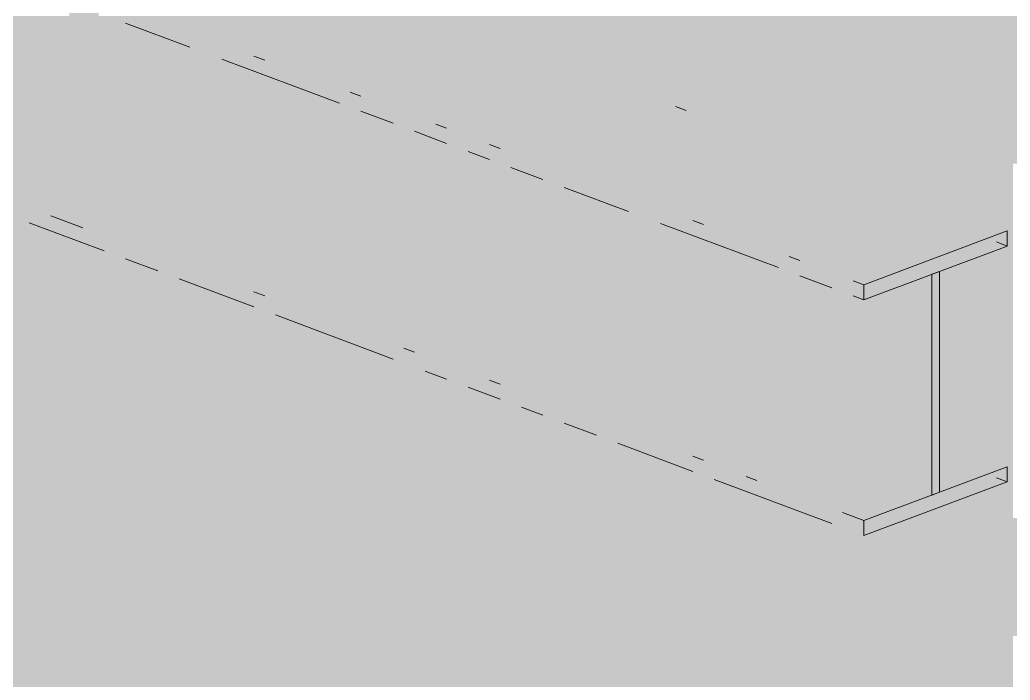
# Paper-space layout '03 3D Building and Roof' of a CAD drawing. Header units: millimetres. Extents: x 5 to 415, y 5 to 292.
# Drawn here: x 102.4 to 108.16, y 59.29 to 63.12 of the extents above; entities that cross this region are included whole.
import ezdxf

# ---------------------------------------------------------------- set-up
doc = ezdxf.new("R2010")
doc.units = ezdxf.units.MM
doc.layers.add('EXISTING', color=7, linetype='Continuous')
doc.layers.add('IMAGES', color=7, linetype='Continuous')

# ---------------------------------------------------------------- blocks, each defined once
blk = doc.blocks.new('SHEET_03')
at = {"layer": 'EXISTING', "color": 250, "lineweight": 9}
for p, q in [((103.3923, 62.9629), (103.0192, 63.1026)), ((103.7653, 62.9105), (103.8275, 62.8873)), ((104.2628, 62.6368), (103.5788, 62.893)), ((104.3249, 62.7009), (104.3871, 62.6776)), ((106.2774, 62.5938), (106.2152, 62.6171)), ((104.5737, 62.5203), (104.3871, 62.5902)), ((104.8224, 62.5146), (104.8845, 62.4913)), ((104.8845, 62.4039), (104.698, 62.4738)), ((105.1333, 62.3981), (105.1954, 62.3748)), ((105.1333, 62.3107), (105.0089, 62.3573)), ((105.4441, 62.1943), (105.2576, 62.2641)), ((105.9416, 62.0079), (105.5685, 62.1477)), ((102.584, 61.9837), (102.7705, 61.9139)), ((102.8949, 61.7799), (102.4596, 61.9429)), ((106.8121, 61.6818), (106.1281, 61.938)), ((106.3146, 61.9556), (106.3768, 61.9323)), ((108.1427, 61.895), (107.3095, 61.5829)), ((108.1427, 61.8076), (108.1427, 61.895)), ((107.3095, 61.4955), (108.1427, 61.8076)), ((108.1427, 61.8076), (108.0805, 61.8309)), ((103.2057, 61.6634), (103.0192, 61.7333)), ((106.8742, 61.7459), (106.9364, 61.7226)), ((107.1229, 61.5654), (106.9364, 61.6352)), ((107.7483, 61.6599), (107.7039, 61.6432)), ((107.7039, 61.6432), (107.7039, 60.3613)), ((107.7483, 60.3779), (107.7483, 61.6599)), ((103.7653, 61.4538), (103.3301, 61.6168)), ((107.2473, 61.6062), (107.3095, 61.5829)), ((107.3095, 61.5829), (107.3095, 61.4955)), ((103.7653, 61.5412), (103.8275, 61.5179)), ((107.3095, 61.4955), (107.2473, 61.5188)), ((104.5737, 61.151), (103.8897, 61.4072)), ((104.6358, 61.2151), (104.698, 61.1918)), ((104.8845, 61.0345), (104.7602, 61.0811)), ((105.1333, 61.0288), (105.1954, 61.0055)), ((105.1954, 60.9181), (105.0089, 60.9879)), ((105.4441, 60.8249), (105.3198, 60.8715)), ((105.755, 60.7084), (105.5685, 60.7783)), ((106.3146, 60.4988), (105.8794, 60.6618)), ((106.3146, 60.5862), (106.3768, 60.5629)), ((108.1427, 60.5257), (107.3095, 60.2135)), ((108.1427, 60.4383), (108.1427, 60.5257)), ((107.1229, 60.196), (106.439, 60.4522)), ((106.6255, 60.4697), (106.6877, 60.4465)), ((107.3095, 60.1261), (108.1427, 60.4383)), ((108.1427, 60.4383), (108.0805, 60.4616)), ((107.7039, 60.3613), (107.7483, 60.3779)), ((107.1851, 60.2601), (107.3095, 60.2135)), ((107.3095, 60.2135), (107.3095, 60.1261))]:
    blk.add_line(p, q, dxfattribs=at)
at = {"layer": 'IMAGES', "color": 7}
for points in [[(102.6923, 62.9714), (102.8637, 62.9714), (102.6923, 63.3143), (102.8637, 63.3143)], [(102.1782, 62.9714), (102.521, 62.9714), (102.1782, 63.1429), (102.521, 63.1429)], [(102.521, 62.9714), (102.6923, 62.9714), (102.521, 63.1429), (102.6923, 63.1429)], [(102.8637, 62.9714), (103.2064, 62.9714), (102.8637, 63.1429), (103.2064, 63.1429)], [(103.2064, 62.9714), (103.3778, 62.9714), (103.2064, 63.1429), (103.3778, 63.1429)], [(103.3778, 62.9714), (103.5491, 62.9714), (103.3778, 63.1429), (103.5491, 63.1429)], [(103.5491, 62.9714), (103.8919, 62.9714), (103.5491, 63.1429), (103.8919, 63.1429)], [(103.8919, 62.9714), (104.0632, 62.9714), (103.8919, 63.1429), (104.0632, 63.1429)], [(104.0632, 62.9714), (104.2346, 62.9714), (104.0632, 63.1429), (104.2346, 63.1429)], [(104.2346, 62.9714), (104.5773, 62.9714), (104.2346, 63.1429), (104.5773, 63.1429)], [(104.5773, 62.9714), (104.7487, 62.9714), (104.5773, 63.1429), (104.7487, 63.1429)], [(104.7487, 62.9714), (104.92, 62.9714), (104.7487, 63.1429), (104.92, 63.1429)], [(104.92, 62.9714), (105.0914, 62.9714), (104.92, 63.1429), (105.0914, 63.1429)], [(105.0914, 62.9714), (105.4341, 62.9714), (105.0914, 63.1429), (105.4341, 63.1429)], [(105.4341, 62.9714), (105.6055, 62.9714), (105.4341, 63.1429), (105.6055, 63.1429)], [(105.6055, 62.9714), (105.9482, 62.9714), (105.6055, 63.1429), (105.9482, 63.1429)], [(105.9482, 62.9714), (117.2582, 62.9714), (105.9482, 63.1429), (117.2582, 63.1429)], [(101.8355, 62.8), (102.521, 62.8), (101.8355, 62.9714), (102.521, 62.9714)], [(102.521, 62.8), (102.6923, 62.8), (102.521, 62.9714), (102.6923, 62.9714)], [(102.6923, 62.8), (102.8637, 62.8), (102.6923, 62.9714), (102.8637, 62.9714)], [(102.8637, 62.8), (103.035, 62.8), (102.8637, 62.9714), (103.035, 62.9714)], [(103.035, 62.8), (103.2064, 62.8), (103.035, 62.9714), (103.2064, 62.9714)], [(103.2064, 62.8), (103.3778, 62.8), (103.2064, 62.9714), (103.3778, 62.9714)], [(103.3778, 62.8), (103.5491, 62.8), (103.3778, 62.9714), (103.5491, 62.9714)], [(103.5491, 62.8), (103.7205, 62.8), (103.5491, 62.9714), (103.7205, 62.9714)], [(103.7205, 62.6286), (103.8919, 62.6286), (103.7205, 62.9714), (103.8919, 62.9714)], [(103.8919, 62.8), (104.0632, 62.8), (103.8919, 62.9714), (104.0632, 62.9714)], [(104.0632, 62.8), (104.5773, 62.8), (104.0632, 62.9714), (104.5773, 62.9714)], [(104.5773, 62.8), (104.7487, 62.8), (104.5773, 62.9714), (104.7487, 62.9714)], [(104.7487, 62.8), (105.0914, 62.8), (104.7487, 62.9714), (105.0914, 62.9714)], [(105.0914, 62.6286), (105.2628, 62.6286), (105.0914, 62.9714), (105.2628, 62.9714)], [(105.2628, 62.8), (105.4341, 62.8), (105.2628, 62.9714), (105.4341, 62.9714)], [(105.4341, 62.8), (105.6055, 62.8), (105.4341, 62.9714), (105.6055, 62.9714)], [(105.6055, 62.8), (105.7769, 62.8), (105.6055, 62.9714), (105.7769, 62.9714)], [(105.7769, 62.8), (105.9482, 62.8), (105.7769, 62.9714), (105.9482, 62.9714)], [(105.9482, 62.8), (106.2909, 62.8), (105.9482, 62.9714), (106.2909, 62.9714)], [(106.2909, 62.8), (106.4623, 62.8), (106.2909, 62.9714), (106.4623, 62.9714)], [(106.4623, 62.8), (116.9155, 62.8), (106.4623, 62.9714), (116.9155, 62.9714)], [(101.8355, 62.6286), (102.8637, 62.6286), (101.8355, 62.8), (102.8637, 62.8)], [(102.8637, 62.6286), (103.2064, 62.6286), (102.8637, 62.8), (103.2064, 62.8)], [(103.2064, 62.6286), (103.5491, 62.6286), (103.2064, 62.8), (103.5491, 62.8)], [(103.5491, 62.6286), (103.7205, 62.6286), (103.5491, 62.8), (103.7205, 62.8)], [(103.8919, 62.6286), (104.0632, 62.6286), (103.8919, 62.8), (104.0632, 62.8)], [(104.0632, 62.6286), (104.5773, 62.6286), (104.0632, 62.8), (104.5773, 62.8)], [(104.5773, 62.6286), (104.7487, 62.6286), (104.5773, 62.8), (104.7487, 62.8)], [(104.7487, 62.6286), (104.92, 62.6286), (104.7487, 62.8), (104.92, 62.8)], [(104.92, 62.6286), (105.0914, 62.6286), (104.92, 62.8), (105.0914, 62.8)], [(105.2628, 62.6286), (105.4341, 62.6286), (105.2628, 62.8), (105.4341, 62.8)], [(105.4341, 62.6286), (105.6055, 62.6286), (105.4341, 62.8), (105.6055, 62.8)], [(105.6055, 62.6286), (105.7769, 62.6286), (105.6055, 62.8), (105.7769, 62.8)], [(105.7769, 62.6286), (105.9482, 62.6286), (105.7769, 62.8), (105.9482, 62.8)], [(105.9482, 62.6286), (106.1196, 62.6286), (105.9482, 62.8), (106.1196, 62.8)], [(106.1196, 62.6286), (106.2909, 62.6286), (106.1196, 62.8), (106.2909, 62.8)], [(106.2909, 62.4571), (106.4623, 62.4571), (106.2909, 62.8), (106.4623, 62.8)], [(106.4623, 62.6286), (116.23, 62.6286), (106.4623, 62.8), (116.23, 62.8)], [(102.0069, 62.4571), (103.5491, 62.4571), (102.0069, 62.6286), (103.5491, 62.6286)], [(103.5491, 62.4571), (103.7205, 62.4571), (103.5491, 62.6286), (103.7205, 62.6286)], [(103.7205, 62.4571), (103.8919, 62.4571), (103.7205, 62.6286), (103.8919, 62.6286)], [(103.8919, 62.4571), (104.0632, 62.4571), (103.8919, 62.6286), (104.0632, 62.6286)], [(104.0632, 62.4571), (104.2346, 62.4571), (104.0632, 62.6286), (104.2346, 62.6286)], [(104.2346, 62.4571), (104.406, 62.4571), (104.2346, 62.6286), (104.406, 62.6286)], [(104.406, 62.4571), (104.5773, 62.4571), (104.406, 62.6286), (104.5773, 62.6286)], [(104.5773, 62.4571), (104.92, 62.4571), (104.5773, 62.6286), (104.92, 62.6286)], [(104.92, 62.4571), (105.0914, 62.4571), (104.92, 62.6286), (105.0914, 62.6286)], [(105.0914, 62.4571), (105.2628, 62.4571), (105.0914, 62.6286), (105.2628, 62.6286)], [(105.2628, 62.4571), (105.6055, 62.4571), (105.2628, 62.6286), (105.6055, 62.6286)], [(105.6055, 62.4571), (105.7769, 62.4571), (105.6055, 62.6286), (105.7769, 62.6286)], [(105.7769, 62.4571), (106.1196, 62.4571), (105.7769, 62.6286), (106.1196, 62.6286)], [(106.1196, 62.4571), (106.2909, 62.4571), (106.1196, 62.6286), (106.2909, 62.6286)], [(106.4623, 62.4571), (106.6337, 62.4571), (106.4623, 62.6286), (106.6337, 62.6286)], [(106.6337, 62.4571), (106.9764, 62.4571), (106.6337, 62.6286), (106.9764, 62.6286)], [(106.9764, 62.2857), (107.1478, 62.2857), (106.9764, 62.6286), (107.1478, 62.6286)], [(107.1478, 62.4571), (107.3191, 62.4571), (107.1478, 62.6286), (107.3191, 62.6286)], [(107.3191, 62.4571), (115.7159, 62.4571), (107.3191, 62.6286), (115.7159, 62.6286)], [(102.3496, 62.2857), (102.6923, 62.2857), (102.3496, 62.4571), (102.6923, 62.4571)], [(102.6923, 62.2857), (104.0632, 62.2857), (102.6923, 62.4571), (104.0632, 62.4571)], [(104.0632, 62.2857), (104.406, 62.2857), (104.0632, 62.4571), (104.406, 62.4571)], [(104.406, 62.2857), (104.5773, 62.2857), (104.406, 62.4571), (104.5773, 62.4571)], [(104.5773, 62.2857), (104.7487, 62.2857), (104.5773, 62.4571), (104.7487, 62.4571)], [(104.7487, 62.2857), (105.0914, 62.2857), (104.7487, 62.4571), (105.0914, 62.4571)], [(105.0914, 62.2857), (105.2628, 62.2857), (105.0914, 62.4571), (105.2628, 62.4571)], [(105.2628, 62.2857), (105.4341, 62.2857), (105.2628, 62.4571), (105.4341, 62.4571)], [(105.4341, 62.2857), (105.6055, 62.2857), (105.4341, 62.4571), (105.6055, 62.4571)], [(105.6055, 62.2857), (105.7769, 62.2857), (105.6055, 62.4571), (105.7769, 62.4571)], [(105.7769, 62.2857), (105.9482, 62.2857), (105.7769, 62.4571), (105.9482, 62.4571)], [(105.9482, 62.2857), (106.2909, 62.2857), (105.9482, 62.4571), (106.2909, 62.4571)], [(106.2909, 62.1143), (106.4623, 62.1143), (106.2909, 62.4571), (106.4623, 62.4571)], [(106.4623, 62.2857), (106.6337, 62.2857), (106.4623, 62.4571), (106.6337, 62.4571)], [(106.6337, 62.2857), (106.805, 62.2857), (106.6337, 62.4571), (106.805, 62.4571)], [(106.805, 62.2857), (106.9764, 62.2857), (106.805, 62.4571), (106.9764, 62.4571)], [(107.1478, 62.2857), (107.3191, 62.2857), (107.1478, 62.4571), (107.3191, 62.4571)], [(107.3191, 62.2857), (107.6619, 62.2857), (107.3191, 62.4571), (107.6619, 62.4571)], [(107.6619, 62.2857), (115.7159, 62.2857), (107.6619, 62.4571), (115.7159, 62.4571)], [(102.3496, 62.1143), (102.6923, 62.1143), (102.3496, 62.2857), (102.6923, 62.2857)], [(102.6923, 62.1143), (102.8637, 62.1143), (102.6923, 62.2857), (102.8637, 62.2857)], [(102.8637, 62.1143), (104.406, 62.1143), (102.8637, 62.2857), (104.406, 62.2857)], [(104.406, 62.1143), (104.5773, 62.1143), (104.406, 62.2857), (104.5773, 62.2857)], [(104.5773, 62.1143), (104.92, 62.1143), (104.5773, 62.2857), (104.92, 62.2857)], [(104.92, 62.1143), (105.0914, 62.1143), (104.92, 62.2857), (105.0914, 62.2857)], [(105.0914, 62.1143), (105.2628, 62.1143), (105.0914, 62.2857), (105.2628, 62.2857)], [(105.2628, 62.1143), (105.6055, 62.1143), (105.2628, 62.2857), (105.6055, 62.2857)], [(105.6055, 62.1143), (105.9482, 62.1143), (105.6055, 62.2857), (105.9482, 62.2857)], [(105.9482, 62.1143), (106.1196, 62.1143), (105.9482, 62.2857), (106.1196, 62.2857)], [(106.1196, 62.1143), (106.2909, 62.1143), (106.1196, 62.2857), (106.2909, 62.2857)], [(106.4623, 62.1143), (106.805, 62.1143), (106.4623, 62.2857), (106.805, 62.2857)], [(106.805, 62.1143), (106.9764, 62.1143), (106.805, 62.2857), (106.9764, 62.2857)], [(106.9764, 62.1143), (107.1478, 62.1143), (106.9764, 62.2857), (107.1478, 62.2857)], [(107.1478, 62.1143), (107.3191, 62.1143), (107.1478, 62.2857), (107.3191, 62.2857)], [(107.3191, 62.1143), (107.6619, 62.1143), (107.3191, 62.2857), (107.6619, 62.2857)], [(107.6619, 62.1143), (108.0046, 62.1143), (107.6619, 62.2857), (108.0046, 62.2857)], [(108.0046, 62.1143), (108.1759, 62.1143), (108.0046, 62.2857), (108.1759, 62.2857)], [(102.3496, 61.9429), (102.6923, 61.9429), (102.3496, 62.1143), (102.6923, 62.1143)], [(102.6923, 61.9429), (102.8637, 61.9429), (102.6923, 62.1143), (102.8637, 62.1143)], [(102.8637, 61.9429), (103.035, 61.9429), (102.8637, 62.1143), (103.035, 62.1143)], [(103.035, 61.9429), (103.2064, 61.9429), (103.035, 62.1143), (103.2064, 62.1143)], [(103.2064, 61.9429), (103.3778, 61.9429), (103.2064, 62.1143), (103.3778, 62.1143)], [(103.3778, 61.9429), (103.5491, 61.9429), (103.3778, 62.1143), (103.5491, 62.1143)], [(103.5491, 61.9429), (104.92, 61.9429), (103.5491, 62.1143), (104.92, 62.1143)], [(104.92, 61.9429), (105.2628, 61.9429), (104.92, 62.1143), (105.2628, 62.1143)], [(105.2628, 61.9429), (105.4341, 61.9429), (105.2628, 62.1143), (105.4341, 62.1143)], [(105.4341, 61.9429), (105.6055, 61.9429), (105.4341, 62.1143), (105.6055, 62.1143)], [(105.6055, 61.9429), (105.7769, 61.9429), (105.6055, 62.1143), (105.7769, 62.1143)], [(105.7769, 61.9429), (105.9482, 61.9429), (105.7769, 62.1143), (105.9482, 62.1143)], [(105.9482, 61.9429), (106.2909, 61.9429), (105.9482, 62.1143), (106.2909, 62.1143)], [(106.2909, 61.9429), (106.4623, 61.9429), (106.2909, 62.1143), (106.4623, 62.1143)], [(106.4623, 61.9429), (106.6337, 61.9429), (106.4623, 62.1143), (106.6337, 62.1143)], [(106.6337, 61.9429), (106.9764, 61.9429), (106.6337, 62.1143), (106.9764, 62.1143)], [(106.9764, 61.9429), (107.3191, 61.9429), (106.9764, 62.1143), (107.3191, 62.1143)], [(107.3191, 61.9429), (107.6619, 61.9429), (107.3191, 62.1143), (107.6619, 62.1143)], [(107.6619, 61.9429), (108.1759, 61.9429), (107.6619, 62.1143), (108.1759, 62.1143)], [(102.3496, 61.7714), (102.521, 61.7714), (102.3496, 61.9429), (102.521, 61.9429)], [(102.521, 61.7714), (102.8637, 61.7714), (102.521, 61.9429), (102.8637, 61.9429)], [(102.8637, 61.7714), (103.035, 61.7714), (102.8637, 61.9429), (103.035, 61.9429)], [(103.035, 61.7714), (103.2064, 61.7714), (103.035, 61.9429), (103.2064, 61.9429)], [(103.2064, 61.7714), (103.3778, 61.7714), (103.2064, 61.9429), (103.3778, 61.9429)], [(103.3778, 61.7714), (103.7205, 61.7714), (103.3778, 61.9429), (103.7205, 61.9429)], [(103.7205, 61.7714), (104.0632, 61.7714), (103.7205, 61.9429), (104.0632, 61.9429)], [(104.0632, 61.7714), (104.2346, 61.7714), (104.0632, 61.9429), (104.2346, 61.9429)], [(104.2346, 61.7714), (104.406, 61.7714), (104.2346, 61.9429), (104.406, 61.9429)], [(104.406, 61.7714), (105.2628, 61.7714), (104.406, 61.9429), (105.2628, 61.9429)], [(105.2628, 61.7714), (105.4341, 61.7714), (105.2628, 61.9429), (105.4341, 61.9429)], [(105.4341, 61.7714), (105.7769, 61.7714), (105.4341, 61.9429), (105.7769, 61.9429)], [(105.7769, 61.7714), (105.9482, 61.7714), (105.7769, 61.9429), (105.9482, 61.9429)], [(105.9482, 61.7714), (106.1196, 61.7714), (105.9482, 61.9429), (106.1196, 61.9429)], [(106.1196, 61.7714), (106.2909, 61.7714), (106.1196, 61.9429), (106.2909, 61.9429)], [(106.2909, 61.7714), (106.4623, 61.7714), (106.2909, 61.9429), (106.4623, 61.9429)], [(106.4623, 61.7714), (106.6337, 61.7714), (106.4623, 61.9429), (106.6337, 61.9429)], [(106.6337, 61.7714), (106.805, 61.7714), (106.6337, 61.9429), (106.805, 61.9429)], [(106.805, 61.7714), (107.3191, 61.7714), (106.805, 61.9429), (107.3191, 61.9429)], [(107.3191, 61.7714), (107.4905, 61.7714), (107.3191, 61.9429), (107.4905, 61.9429)], [(107.4905, 61.7714), (107.6619, 61.7714), (107.4905, 61.9429), (107.6619, 61.9429)], [(107.6619, 61.7714), (107.8332, 61.7714), (107.6619, 61.9429), (107.8332, 61.9429)], [(107.8332, 61.7714), (108.0046, 61.7714), (107.8332, 61.9429), (108.0046, 61.9429)], [(108.0046, 61.7714), (108.1759, 61.7714), (108.0046, 61.9429), (108.1759, 61.9429)], [(102.1782, 61.6), (102.6923, 61.6), (102.1782, 61.7714), (102.6923, 61.7714)], [(102.6923, 61.6), (102.8637, 61.6), (102.6923, 61.7714), (102.8637, 61.7714)], [(102.8637, 61.6), (103.035, 61.6), (102.8637, 61.7714), (103.035, 61.7714)], [(103.035, 61.6), (103.2064, 61.6), (103.035, 61.7714), (103.2064, 61.7714)], [(103.2064, 61.6), (103.3778, 61.6), (103.2064, 61.7714), (103.3778, 61.7714)], [(103.3778, 61.6), (103.5491, 61.6), (103.3778, 61.7714), (103.5491, 61.7714)], [(103.5491, 61.6), (103.7205, 61.6), (103.5491, 61.7714), (103.7205, 61.7714)], [(103.7205, 61.6), (103.8919, 61.6), (103.7205, 61.7714), (103.8919, 61.7714)], [(103.8919, 61.6), (104.0632, 61.6), (103.8919, 61.7714), (104.0632, 61.7714)], [(104.0632, 61.6), (104.2346, 61.6), (104.0632, 61.7714), (104.2346, 61.7714)], [(104.2346, 61.6), (104.406, 61.6), (104.2346, 61.7714), (104.406, 61.7714)], [(104.406, 61.6), (104.5773, 61.6), (104.406, 61.7714), (104.5773, 61.7714)], [(104.5773, 61.6), (105.7769, 61.6), (104.5773, 61.7714), (105.7769, 61.7714)], [(105.7769, 61.6), (105.9482, 61.6), (105.7769, 61.7714), (105.9482, 61.7714)], [(105.9482, 61.6), (106.2909, 61.6), (105.9482, 61.7714), (106.2909, 61.7714)], [(106.2909, 61.6), (106.4623, 61.6), (106.2909, 61.7714), (106.4623, 61.7714)], [(106.4623, 61.6), (106.805, 61.6), (106.4623, 61.7714), (106.805, 61.7714)], [(106.805, 61.6), (106.9764, 61.6), (106.805, 61.7714), (106.9764, 61.7714)], [(106.9764, 61.6), (107.1478, 61.6), (106.9764, 61.7714), (107.1478, 61.7714)], [(107.1478, 61.6), (107.3191, 61.6), (107.1478, 61.7714), (107.3191, 61.7714)], [(107.3191, 61.6), (107.4905, 61.6), (107.3191, 61.7714), (107.4905, 61.7714)], [(107.4905, 61.6), (107.6619, 61.6), (107.4905, 61.7714), (107.6619, 61.7714)], [(107.6619, 61.6), (107.8332, 61.6), (107.6619, 61.7714), (107.8332, 61.7714)], [(107.8332, 61.6), (108.0046, 61.6), (107.8332, 61.7714), (108.0046, 61.7714)], [(108.0046, 61.6), (108.1759, 61.6), (108.0046, 61.7714), (108.1759, 61.7714)], [(100.8073, 61.4286), (102.6923, 61.4286), (100.8073, 61.6), (102.6923, 61.6)], [(102.6923, 61.4286), (102.8637, 61.4286), (102.6923, 61.6), (102.8637, 61.6)], [(102.8637, 61.4286), (103.035, 61.4286), (102.8637, 61.6), (103.035, 61.6)], [(103.035, 61.4286), (103.2064, 61.4286), (103.035, 61.6), (103.2064, 61.6)], [(103.2064, 61.4286), (103.5491, 61.4286), (103.2064, 61.6), (103.5491, 61.6)], [(103.5491, 61.4286), (103.7205, 61.4286), (103.5491, 61.6), (103.7205, 61.6)], [(103.7205, 61.4286), (103.8919, 61.4286), (103.7205, 61.6), (103.8919, 61.6)], [(103.8919, 61.4286), (104.0632, 61.4286), (103.8919, 61.6), (104.0632, 61.6)], [(104.0632, 61.4286), (104.406, 61.4286), (104.0632, 61.6), (104.406, 61.6)], [(104.406, 61.4286), (104.5773, 61.4286), (104.406, 61.6), (104.5773, 61.6)], [(104.5773, 61.4286), (104.92, 61.4286), (104.5773, 61.6), (104.92, 61.6)], [(104.92, 61.4286), (106.2909, 61.4286), (104.92, 61.6), (106.2909, 61.6)], [(106.2909, 61.4286), (106.6337, 61.4286), (106.2909, 61.6), (106.6337, 61.6)], [(106.6337, 61.4286), (106.9764, 61.4286), (106.6337, 61.6), (106.9764, 61.6)], [(106.9764, 61.4286), (107.1478, 61.4286), (106.9764, 61.6), (107.1478, 61.6)], [(107.1478, 61.4286), (107.8332, 61.4286), (107.1478, 61.6), (107.8332, 61.6)], [(107.8332, 61.4286), (108.0046, 61.4286), (107.8332, 61.6), (108.0046, 61.6)], [(108.0046, 61.4286), (108.1759, 61.4286), (108.0046, 61.6), (108.1759, 61.6)], [(100.4646, 61.2571), (102.8637, 61.2571), (100.4646, 61.4286), (102.8637, 61.4286)], [(102.8637, 61.2571), (103.2064, 61.2571), (102.8637, 61.4286), (103.2064, 61.4286)], [(103.2064, 61.2571), (103.5491, 61.2571), (103.2064, 61.4286), (103.5491, 61.4286)], [(103.5491, 61.2571), (103.8919, 61.2571), (103.5491, 61.4286), (103.8919, 61.4286)], [(103.8919, 61.2571), (104.0632, 61.2571), (103.8919, 61.4286), (104.0632, 61.4286)], [(104.0632, 61.0857), (104.2346, 61.0857), (104.0632, 61.4286), (104.2346, 61.4286)], [(104.2346, 61.2571), (104.406, 61.2571), (104.2346, 61.4286), (104.406, 61.4286)], [(104.406, 61.2571), (104.5773, 61.2571), (104.406, 61.4286), (104.5773, 61.4286)], [(104.5773, 61.2571), (104.92, 61.2571), (104.5773, 61.4286), (104.92, 61.4286)], [(104.92, 61.2571), (105.2628, 61.2571), (104.92, 61.4286), (105.2628, 61.4286)], [(105.2628, 61.2571), (106.6337, 61.2571), (105.2628, 61.4286), (106.6337, 61.4286)], [(106.6337, 61.2571), (106.9764, 61.2571), (106.6337, 61.4286), (106.9764, 61.4286)], [(106.9764, 61.2571), (107.1478, 61.2571), (106.9764, 61.4286), (107.1478, 61.4286)], [(107.1478, 61.2571), (107.3191, 61.2571), (107.1478, 61.4286), (107.3191, 61.4286)], [(107.3191, 61.2571), (107.4905, 61.2571), (107.3191, 61.4286), (107.4905, 61.4286)], [(107.4905, 61.2571), (107.6619, 61.2571), (107.4905, 61.4286), (107.6619, 61.4286)], [(107.6619, 61.2571), (107.8332, 61.2571), (107.6619, 61.4286), (107.8332, 61.4286)], [(107.8332, 61.2571), (108.0046, 61.2571), (107.8332, 61.4286), (108.0046, 61.4286)], [(108.0046, 61.2571), (108.1759, 61.2571), (108.0046, 61.4286), (108.1759, 61.4286)], [(99.9505, 61.0857), (103.5491, 61.0857), (99.9505, 61.2571), (103.5491, 61.2571)], [(103.5491, 61.0857), (103.8919, 61.0857), (103.5491, 61.2571), (103.8919, 61.2571)], [(103.8919, 61.0857), (104.0632, 61.0857), (103.8919, 61.2571), (104.0632, 61.2571)], [(104.2346, 61.0857), (104.406, 61.0857), (104.2346, 61.2571), (104.406, 61.2571)], [(104.406, 61.0857), (104.5773, 61.0857), (104.406, 61.2571), (104.5773, 61.2571)], [(104.5773, 61.0857), (104.7487, 61.0857), (104.5773, 61.2571), (104.7487, 61.2571)], [(104.7487, 61.0857), (104.92, 61.0857), (104.7487, 61.2571), (104.92, 61.2571)], [(104.92, 61.0857), (105.0914, 61.0857), (104.92, 61.2571), (105.0914, 61.2571)], [(105.0914, 61.0857), (105.2628, 61.0857), (105.0914, 61.2571), (105.2628, 61.2571)], [(105.2628, 61.0857), (105.4341, 61.0857), (105.2628, 61.2571), (105.4341, 61.2571)], [(105.4341, 61.0857), (105.6055, 61.0857), (105.4341, 61.2571), (105.6055, 61.2571)], [(105.6055, 60.9143), (105.7769, 60.9143), (105.6055, 61.2571), (105.7769, 61.2571)], [(105.7769, 61.0857), (107.1478, 61.0857), (105.7769, 61.2571), (107.1478, 61.2571)], [(107.1478, 61.0857), (107.6619, 61.0857), (107.1478, 61.2571), (107.6619, 61.2571)], [(107.6619, 60.7429), (108.0046, 60.7429), (107.6619, 61.2571), (108.0046, 61.2571)], [(108.0046, 60.7429), (108.1759, 60.7429), (108.0046, 61.2571), (108.1759, 61.2571)], [(99.4364, 60.9143), (104.0632, 60.9143), (99.4364, 61.0857), (104.0632, 61.0857)], [(104.0632, 60.9143), (104.406, 60.9143), (104.0632, 61.0857), (104.406, 61.0857)], [(104.406, 60.9143), (104.5773, 60.9143), (104.406, 61.0857), (104.5773, 61.0857)], [(104.5773, 60.9143), (104.7487, 60.9143), (104.5773, 61.0857), (104.7487, 61.0857)], [(104.7487, 60.9143), (105.0914, 60.9143), (104.7487, 61.0857), (105.0914, 61.0857)], [(105.0914, 60.9143), (105.2628, 60.9143), (105.0914, 61.0857), (105.2628, 61.0857)], [(105.2628, 60.9143), (105.4341, 60.9143), (105.2628, 61.0857), (105.4341, 61.0857)], [(105.4341, 60.9143), (105.6055, 60.9143), (105.4341, 61.0857), (105.6055, 61.0857)], [(105.7769, 60.7429), (105.9482, 60.7429), (105.7769, 61.0857), (105.9482, 61.0857)], [(105.9482, 60.9143), (106.1196, 60.9143), (105.9482, 61.0857), (106.1196, 61.0857)], [(106.1196, 60.9143), (106.2909, 60.9143), (106.1196, 61.0857), (106.2909, 61.0857)], [(106.2909, 60.9143), (107.4905, 60.9143), (106.2909, 61.0857), (107.4905, 61.0857)], [(107.4905, 60.4), (107.6619, 60.4), (107.4905, 61.0857), (107.6619, 61.0857)], [(99.0937, 60.7429), (104.406, 60.7429), (99.0937, 60.9143), (104.406, 60.9143)], [(104.406, 60.7429), (104.5773, 60.7429), (104.406, 60.9143), (104.5773, 60.9143)], [(104.5773, 60.7429), (104.92, 60.7429), (104.5773, 60.9143), (104.92, 60.9143)], [(104.92, 60.7429), (105.0914, 60.7429), (104.92, 60.9143), (105.0914, 60.9143)], [(105.0914, 60.7429), (105.2628, 60.7429), (105.0914, 60.9143), (105.2628, 60.9143)], [(105.2628, 60.7429), (105.6055, 60.7429), (105.2628, 60.9143), (105.6055, 60.9143)], [(105.6055, 60.7429), (105.7769, 60.7429), (105.6055, 60.9143), (105.7769, 60.9143)], [(105.9482, 60.7429), (106.2909, 60.7429), (105.9482, 60.9143), (106.2909, 60.9143)], [(106.2909, 60.7429), (106.4623, 60.7429), (106.2909, 60.9143), (106.4623, 60.9143)], [(106.4623, 60.7429), (106.6337, 60.7429), (106.4623, 60.9143), (106.6337, 60.9143)], [(106.6337, 60.7429), (106.805, 60.7429), (106.6337, 60.9143), (106.805, 60.9143)], [(106.805, 60.7429), (106.9764, 60.7429), (106.805, 60.9143), (106.9764, 60.9143)], [(106.9764, 60.7429), (107.4905, 60.7429), (106.9764, 60.9143), (107.4905, 60.9143)], [(98.5796, 60.5714), (104.92, 60.5714), (98.5796, 60.7429), (104.92, 60.7429)], [(104.92, 60.5714), (105.2628, 60.5714), (104.92, 60.7429), (105.2628, 60.7429)], [(105.2628, 60.5714), (105.4341, 60.5714), (105.2628, 60.7429), (105.4341, 60.7429)], [(105.4341, 60.5714), (106.1196, 60.5714), (105.4341, 60.7429), (106.1196, 60.7429)], [(106.1196, 60.5714), (106.2909, 60.5714), (106.1196, 60.7429), (106.2909, 60.7429)], [(106.2909, 60.5714), (106.4623, 60.5714), (106.2909, 60.7429), (106.4623, 60.7429)], [(106.4623, 60.5714), (106.6337, 60.5714), (106.4623, 60.7429), (106.6337, 60.7429)], [(106.6337, 60.5714), (106.805, 60.5714), (106.6337, 60.7429), (106.805, 60.7429)], [(106.805, 60.5714), (106.9764, 60.5714), (106.805, 60.7429), (106.9764, 60.7429)], [(106.9764, 60.5714), (107.1478, 60.5714), (106.9764, 60.7429), (107.1478, 60.7429)], [(107.1478, 60.5714), (107.4905, 60.5714), (107.1478, 60.7429), (107.4905, 60.7429)], [(107.6619, 60.5714), (107.8332, 60.5714), (107.6619, 60.7429), (107.8332, 60.7429)], [(107.8332, 60.5714), (108.0046, 60.5714), (107.8332, 60.7429), (108.0046, 60.7429)], [(108.0046, 60.5714), (108.1759, 60.5714), (108.0046, 60.7429), (108.1759, 60.7429)], [(98.4082, 60.4), (105.2628, 60.4), (98.4082, 60.5714), (105.2628, 60.5714)], [(105.2628, 60.4), (105.4341, 60.4), (105.2628, 60.5714), (105.4341, 60.5714)], [(105.4341, 60.4), (105.7769, 60.4), (105.4341, 60.5714), (105.7769, 60.5714)], [(105.7769, 60.4), (106.1196, 60.4), (105.7769, 60.5714), (106.1196, 60.5714)], [(106.1196, 60.4), (106.4623, 60.4), (106.1196, 60.5714), (106.4623, 60.5714)], [(106.4623, 60.2286), (106.6337, 60.2286), (106.4623, 60.5714), (106.6337, 60.5714)], [(106.6337, 60.4), (106.805, 60.4), (106.6337, 60.5714), (106.805, 60.5714)], [(106.805, 60.4), (107.1478, 60.4), (106.805, 60.5714), (107.1478, 60.5714)], [(107.1478, 60.4), (107.3191, 60.4), (107.1478, 60.5714), (107.3191, 60.5714)], [(107.3191, 60.4), (107.4905, 60.4), (107.3191, 60.5714), (107.4905, 60.5714)], [(107.6619, 60.4), (108.0046, 60.4), (107.6619, 60.5714), (108.0046, 60.5714)], [(108.0046, 60.4), (108.1759, 60.4), (108.0046, 60.5714), (108.1759, 60.5714)], [(98.0655, 60.2286), (105.7769, 60.2286), (98.0655, 60.4), (105.7769, 60.4)], [(105.7769, 60.2286), (106.1196, 60.2286), (105.7769, 60.4), (106.1196, 60.4)], [(106.1196, 60.2286), (106.2909, 60.2286), (106.1196, 60.4), (106.2909, 60.4)], [(106.2909, 60.2286), (106.4623, 60.2286), (106.2909, 60.4), (106.4623, 60.4)], [(106.6337, 60.2286), (106.9764, 60.2286), (106.6337, 60.4), (106.9764, 60.4)], [(106.9764, 60.2286), (107.1478, 60.2286), (106.9764, 60.4), (107.1478, 60.4)], [(107.1478, 60.2286), (107.3191, 60.2286), (107.1478, 60.4), (107.3191, 60.4)], [(107.3191, 60.2286), (107.4905, 60.2286), (107.3191, 60.4), (107.4905, 60.4)], [(107.4905, 60.2286), (107.6619, 60.2286), (107.4905, 60.4), (107.6619, 60.4)], [(107.6619, 60.2286), (107.8332, 60.2286), (107.6619, 60.4), (107.8332, 60.4)], [(107.8332, 60.2286), (108.0046, 60.2286), (107.8332, 60.4), (108.0046, 60.4)], [(108.0046, 60.2286), (108.1759, 60.2286), (108.0046, 60.4), (108.1759, 60.4)], [(97.8942, 60.0571), (106.4623, 60.0571), (97.8942, 60.2286), (106.4623, 60.2286)], [(106.4623, 60.0571), (106.6337, 60.0571), (106.4623, 60.2286), (106.6337, 60.2286)], [(106.6337, 60.0571), (106.805, 60.0571), (106.6337, 60.2286), (106.805, 60.2286)], [(106.805, 60.0571), (106.9764, 60.0571), (106.805, 60.2286), (106.9764, 60.2286)], [(106.9764, 60.0571), (107.1478, 60.0571), (106.9764, 60.2286), (107.1478, 60.2286)], [(107.1478, 60.0571), (107.6619, 60.0571), (107.1478, 60.2286), (107.6619, 60.2286)], [(107.6619, 60.0571), (107.8332, 60.0571), (107.6619, 60.2286), (107.8332, 60.2286)], [(107.8332, 60.0571), (108.0046, 60.0571), (107.8332, 60.2286), (108.0046, 60.2286)], [(108.0046, 60.0571), (108.3473, 60.0571), (108.0046, 60.2286), (108.3473, 60.2286)], [(97.7228, 59.8857), (106.6337, 59.8857), (97.7228, 60.0571), (106.6337, 60.0571)], [(106.6337, 59.8857), (106.805, 59.8857), (106.6337, 60.0571), (106.805, 60.0571)], [(106.805, 59.8857), (106.9764, 59.8857), (106.805, 60.0571), (106.9764, 60.0571)], [(106.9764, 59.8857), (107.1478, 59.8857), (106.9764, 60.0571), (107.1478, 60.0571)], [(107.1478, 59.8857), (107.3191, 59.8857), (107.1478, 60.0571), (107.3191, 60.0571)], [(107.3191, 59.8857), (107.4905, 59.8857), (107.3191, 60.0571), (107.4905, 60.0571)], [(107.4905, 59.8857), (107.8332, 59.8857), (107.4905, 60.0571), (107.8332, 60.0571)], [(107.8332, 59.8857), (108.0046, 59.8857), (107.8332, 60.0571), (108.0046, 60.0571)], [(108.0046, 59.8857), (109.0328, 59.8857), (108.0046, 60.0571), (109.0328, 60.0571)], [(97.5514, 59.7143), (107.3191, 59.7143), (97.5514, 59.8857), (107.3191, 59.8857)], [(107.3191, 59.7143), (107.4905, 59.7143), (107.3191, 59.8857), (107.4905, 59.8857)], [(107.4905, 59.7143), (108.5187, 59.7143), (107.4905, 59.8857), (108.5187, 59.8857)], [(97.3801, 59.5429), (108.0046, 59.5429), (97.3801, 59.7143), (108.0046, 59.7143)], [(108.0046, 59.5429), (108.3473, 59.5429), (108.0046, 59.7143), (108.3473, 59.7143)], [(97.0373, 59.3714), (107.4905, 59.3714), (97.0373, 59.5429), (107.4905, 59.5429)], [(107.4905, 59.3714), (107.8332, 59.3714), (107.4905, 59.5429), (107.8332, 59.5429)], [(107.8332, 59.3714), (108.0046, 59.3714), (107.8332, 59.5429), (108.0046, 59.5429)], [(108.0046, 59.3714), (108.1759, 59.3714), (108.0046, 59.5429), (108.1759, 59.5429)], [(96.866, 59.2), (107.3191, 59.2), (96.866, 59.3714), (107.3191, 59.3714)], [(107.3191, 59.2), (107.4905, 59.2), (107.3191, 59.3714), (107.4905, 59.3714)], [(107.4905, 59.2), (107.8332, 59.2), (107.4905, 59.3714), (107.8332, 59.3714)], [(107.8332, 59.2), (108.1759, 59.2), (107.8332, 59.3714), (108.1759, 59.3714)]]:
    blk.add_solid(points, dxfattribs=at)

psp = doc.layouts.new('03 3D Building and Roof')

# ---------------------------------------------------------------- block references
psp.add_blockref('SHEET_03', (0, 0))

doc.saveas('drawing.dxf')
